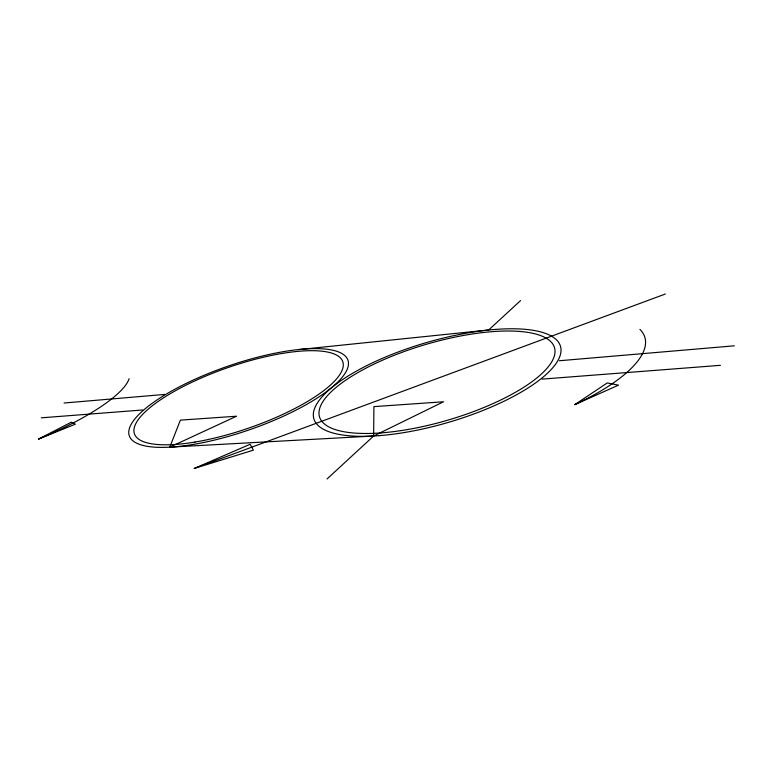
<?xml version="1.0" encoding="UTF-8"?>
<svg xmlns="http://www.w3.org/2000/svg" width="773" height="773" viewBox="0 0 773 773"><rect width="100%" height="100%" fill="white"/><g stroke="black" fill="none" stroke-linecap="round" stroke-linejoin="round"><path stroke-width="1.16" d="M169.77 447.152L180.389 420.135L236.567 416.212L169.77 447.152L373.63 436.02L443.538 401.767L373.91 406.627L373.63 436.02L327.018 478.98M520.529 300.62L488.681 329.974L298.716 349.599M574.745 404.627L607.288 382.935L618.506 385.176L574.745 404.627A155.122 51.037 -15.6 0 0 639.957 329.414M38.65 439.016L71.309 422.174L75.368 424.174L38.65 439.016A121.023 29.471 -21.1 0 0 129.072 378.702M194.255 468.467L250.143 444.243L253.389 450.147L194.255 468.467L665.34 294.02M64.043 403.023L164.794 394.423M559.343 360.749L734.35 345.811M41.288 417.826L142.667 409.99M542.057 379.118L720.417 365.329M193.202 444.446A115.67 33.568 -19.1 0 0 347.995 360.324A115.67 33.568 -19.1 0 0 174.727 389.302A115.67 33.568 -19.1 0 0 193.202 444.446M379.05 435.663A128.521 41.375 -16.4 0 0 560.937 348.604A128.521 41.375 -16.4 0 0 371.552 363.291A128.521 41.375 -16.4 0 0 379.05 435.663M194.951 442.059A110.239 31.983 -19.1 0 0 342.874 361.957A110.239 31.983 -19.1 0 0 178.032 389.292A110.239 31.983 -19.1 0 0 194.951 442.059M381.157 432.88A122.482 39.413 -16.4 0 0 554.956 350.063A122.482 39.413 -16.4 0 0 374.886 363.706A122.482 39.413 -16.4 0 0 381.157 432.88"/></g></svg>
